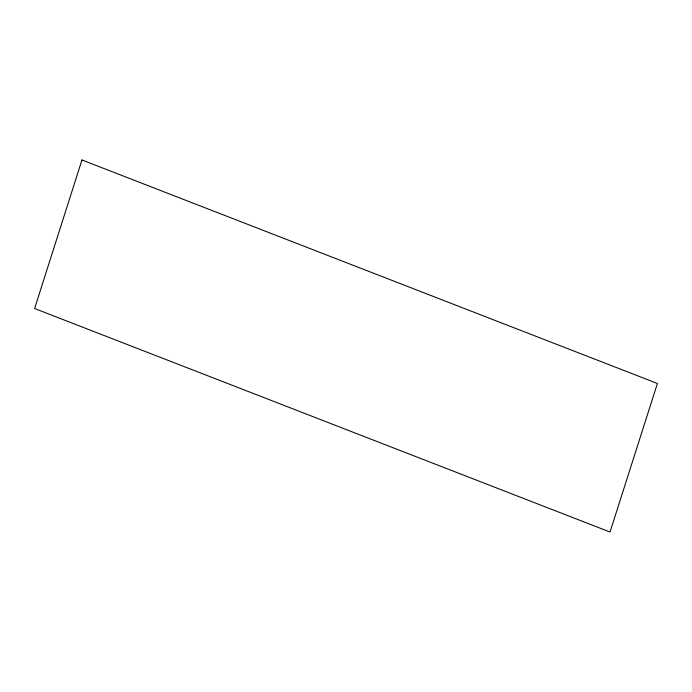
<?xml version="1.0" encoding="UTF-8"?>
<svg xmlns="http://www.w3.org/2000/svg" width="692" height="692" viewBox="0 0 692 692"><rect width="100%" height="100%" fill="white"/><g stroke="black" fill="none" stroke-linecap="round" stroke-linejoin="round"><path stroke-width="1.04" d="M81.959 159.973L34.6 308.52L610.041 532.027L657.4 383.48L81.959 159.973"/></g></svg>
